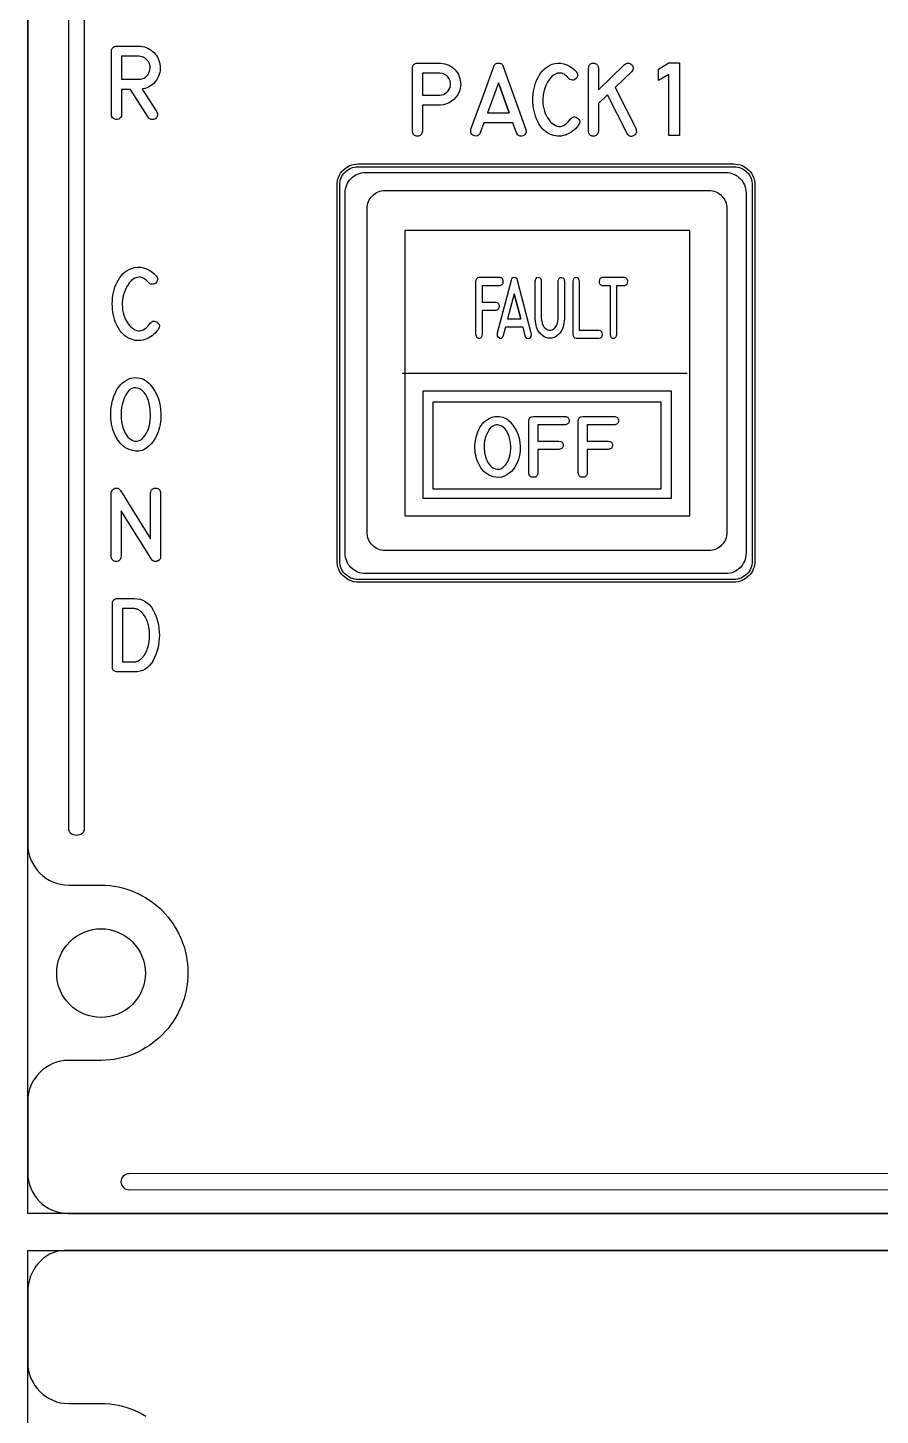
# Model space of a CAD drawing. Extents: x 27 to 704, y 10 to 614.
# Drawn here: x 204 to 251.8, y 132.2 to 210 of the extents above; entities that cross this region are included whole.
import ezdxf

# ---------------------------------------------------------------- set-up
doc = ezdxf.new("R2010")
doc.units = 0
for name, color, linetype in [('_BACKPANEL', 5, 'CONTINUOUS'), ('_ENGRAVING', 105, 'CONTINUOUS'), ('_LABELS', 30, 'CONTINUOUS'), ('_TOPLAYER', 1, 'CONTINUOUS')]:
    doc.layers.add(name, color=color, linetype=linetype)

msp = doc.modelspace()

# ---------------------------------------------------------------- linework, layer by layer
at = {"layer": '_BACKPANEL'}
for points in [[(526.326, 256.21), (526.326, 251.514), (526.326, 242.12), (526.326, 232.726), (526.326, 152.879), (526.326, 143.485), (203.984, 143.485), (203.984, 152.879), (203.984, 232.726), (203.984, 242.12), (203.984, 251.514), (203.984, 256.21)], [(222.525, 202.196), (243.621, 202.196), (243.726, 202.19), (243.828, 202.175), (243.927, 202.15), (244.021, 202.115), (244.111, 202.072), (244.196, 202.021), (244.275, 201.962), (244.348, 201.895), (244.414, 201.823), (244.473, 201.744), (244.524, 201.659), (244.567, 201.569), (244.602, 201.474), (244.627, 201.376), (244.642, 201.274), (244.648, 201.168), (244.648, 180.073), (244.642, 179.968), (244.627, 179.866), (244.602, 179.767), (244.567, 179.673), (244.524, 179.583), (244.473, 179.498), (244.414, 179.419), (244.348, 179.346), (244.275, 179.28), (244.196, 179.221), (244.111, 179.169), (244.021, 179.126), (243.927, 179.092), (243.828, 179.067), (243.726, 179.051), (243.621, 179.046), (222.525, 179.046), (222.42, 179.051), (222.317, 179.067), (222.219, 179.092), (222.124, 179.126), (222.035, 179.169), (221.95, 179.221), (221.871, 179.28), (221.798, 179.346), (221.732, 179.419), (221.673, 179.498), (221.621, 179.583), (221.578, 179.673), (221.544, 179.767), (221.519, 179.866), (221.503, 179.968), (221.498, 180.073), (221.498, 201.168), (221.503, 201.274), (221.519, 201.376), (221.544, 201.474), (221.578, 201.569), (221.621, 201.659), (221.673, 201.744), (221.732, 201.823), (221.798, 201.895), (221.871, 201.962), (221.95, 202.021), (222.035, 202.072), (222.124, 202.115), (222.219, 202.15), (222.317, 202.175), (222.42, 202.19)], [(526.256, 141.41), (526.256, 136.704), (526.256, 127.292), (526.256, 117.879), (526.256, 19.048), (526.256, 9.635), (203.984, 9.635), (203.984, 19.048), (203.984, 117.879), (203.984, 127.292), (203.984, 136.704), (203.984, 141.41)]]:
    msp.add_lwpolyline(points, close=True, dxfattribs=at)
msp.add_lwpolyline([(208.098, 154.476, -0.414214), (205.61, 156.964, -0.414214), (208.098, 159.452, -0.414214), (210.587, 156.964, -0.414214)], format="xyb", close=True, dxfattribs=at)
at = {"layer": '_ENGRAVING'}
for points in [[(206.27, 234.534), (206.27, 165.054), (206.28, 164.984), (206.306, 164.918), (206.348, 164.859), (206.403, 164.808), (206.469, 164.765), (206.545, 164.733), (206.63, 164.713), (206.72, 164.705), (206.722, 164.705), (206.812, 164.713), (206.896, 164.733), (206.973, 164.765), (207.039, 164.808), (207.094, 164.859), (207.135, 164.919), (207.162, 164.984), (207.171, 165.054), (207.171, 234.534)], [(520.125, 145.728), (209.665, 145.713), (209.575, 145.704), (209.491, 145.678), (209.415, 145.636), (209.348, 145.581), (209.294, 145.514), (209.252, 145.437), (209.226, 145.353), (209.218, 145.262), (209.227, 145.171), (209.253, 145.087), (209.295, 145.011), (209.35, 144.944), (209.416, 144.889), (209.493, 144.848), (209.577, 144.822), (209.667, 144.813), (520.125, 144.828)]]:
    msp.add_lwpolyline(points, dxfattribs=at)
for points in [[(211.222, 205.27), (211.249, 205.214), (211.265, 205.161), (211.272, 205.11), (211.268, 205.061), (211.254, 205.014), (211.229, 204.97), (211.194, 204.928), (211.149, 204.888), (211.099, 204.859), (211.046, 204.842), (210.988, 204.836), (210.927, 204.842), (210.869, 204.858), (210.818, 204.884), (210.777, 204.92), (210.743, 204.966), (209.752, 206.533), (209.249, 206.533), (209.249, 205.117), (209.239, 205.036), (209.209, 204.966), (209.16, 204.909), (209.09, 204.865), (209.012, 204.837), (208.936, 204.833), (208.863, 204.852), (208.793, 204.894), (208.744, 204.939), (208.71, 204.991), (208.689, 205.05), (208.682, 205.117), (208.682, 208.67), (208.687, 208.726), (208.702, 208.778), (208.728, 208.826), (208.763, 208.869), (208.806, 208.905), (208.854, 208.931), (208.907, 208.947), (208.964, 208.952), (210.212, 208.952), (210.323, 208.947), (210.43, 208.934), (210.533, 208.912), (210.633, 208.88), (210.729, 208.84), (210.821, 208.791), (210.91, 208.732), (210.995, 208.665), (211.074, 208.591), (211.145, 208.512), (211.208, 208.429), (211.263, 208.34), (211.311, 208.247), (211.351, 208.149), (211.383, 208.046), (211.407, 207.938), (211.422, 207.821), (211.426, 207.706), (211.418, 207.593), (211.399, 207.481), (211.368, 207.372), (211.326, 207.264), (211.272, 207.158), (211.207, 207.055), (211.133, 206.957), (211.053, 206.869), (210.967, 206.792), (210.876, 206.724), (210.778, 206.667), (210.675, 206.619), (210.566, 206.582), (210.452, 206.555), (210.413, 206.549)], [(210.212, 207.098), (210.313, 207.106), (210.41, 207.129), (210.502, 207.168), (210.591, 207.222), (210.671, 207.29), (210.737, 207.366), (210.788, 207.452), (210.826, 207.548), (210.845, 207.625), (210.856, 207.699), (210.858, 207.772), (210.851, 207.843), (210.836, 207.912), (210.812, 207.979), (210.78, 208.045), (210.739, 208.108), (210.692, 208.167), (210.64, 208.219), (210.584, 208.264), (210.524, 208.303), (210.46, 208.334), (210.391, 208.358), (210.318, 208.375), (210.24, 208.385), (209.249, 208.385), (209.249, 207.098)], [(227.107, 208.005), (227.145, 208.005), (227.27, 207.991), (227.39, 207.967), (227.505, 207.933), (227.616, 207.889), (227.715, 207.837), (227.807, 207.776), (227.891, 207.708), (227.968, 207.633), (228.037, 207.549), (228.099, 207.457), (228.153, 207.358), (228.199, 207.251), (228.237, 207.14), (228.264, 207.03), (228.279, 206.921), (228.284, 206.812), (228.278, 206.704), (228.262, 206.597), (228.234, 206.491), (228.196, 206.385), (228.116, 206.227), (228.02, 206.087), (227.907, 205.965), (227.777, 205.862), (227.634, 205.777), (227.481, 205.714), (227.318, 205.672), (227.145, 205.651), (227.107, 205.649), (226.139, 205.649), (226.139, 204.19), (226.126, 204.124), (226.108, 204.067), (226.082, 204.018), (226.05, 203.979), (226.011, 203.948), (225.966, 203.926), (225.914, 203.913), (225.856, 203.908), (225.797, 203.913), (225.745, 203.926), (225.7, 203.948), (225.662, 203.979), (225.63, 204.018), (225.605, 204.067), (225.586, 204.124), (225.575, 204.19), (225.575, 207.725), (225.585, 207.784), (225.602, 207.836), (225.626, 207.881), (225.655, 207.919), (225.691, 207.951), (225.734, 207.976), (225.783, 207.994), (225.838, 208.005), (225.856, 208.005)], [(228.863, 204.294), (229.502, 206.058), (230.143, 207.821), (230.184, 207.901), (230.241, 207.958), (230.314, 207.993), (230.404, 208.005), (230.493, 207.994), (230.567, 207.96), (230.625, 207.902), (230.667, 207.821), (231.944, 204.284), (231.955, 204.217), (231.956, 204.156), (231.948, 204.101), (231.931, 204.052), (231.905, 204.01), (231.87, 203.974), (231.826, 203.944), (231.773, 203.92), (231.717, 203.905), (231.664, 203.9), (231.614, 203.905), (231.568, 203.921), (231.525, 203.947), (231.486, 203.984), (231.449, 204.031), (231.416, 204.088), (231.211, 204.66), (229.587, 204.66), (229.387, 204.102), (229.354, 204.044), (229.317, 203.997), (229.277, 203.961), (229.233, 203.935), (229.186, 203.92), (229.135, 203.915), (229.082, 203.921), (229.025, 203.937), (228.971, 203.962), (228.926, 203.992), (228.892, 204.028), (228.867, 204.07), (228.851, 204.117), (228.846, 204.171), (228.85, 204.23)], [(234.904, 204.548), (234.886, 204.522), (234.876, 204.508), (234.868, 204.496), (234.797, 204.407), (234.721, 204.325), (234.639, 204.249), (234.552, 204.179), (234.46, 204.117), (234.363, 204.061), (234.26, 204.012), (234.152, 203.969), (234.041, 203.936), (233.931, 203.914), (233.821, 203.904), (233.711, 203.905), (233.602, 203.918), (233.494, 203.942), (233.386, 203.978), (233.278, 204.026), (233.157, 204.094), (233.044, 204.173), (232.94, 204.263), (232.844, 204.363), (232.756, 204.475), (232.677, 204.597), (232.606, 204.73), (232.543, 204.874), (232.489, 205.025), (232.443, 205.176), (232.405, 205.33), (232.376, 205.484), (232.355, 205.64), (232.342, 205.798), (232.338, 205.957), (232.342, 206.118), (232.354, 206.277), (232.375, 206.434), (232.405, 206.587), (232.443, 206.737), (232.49, 206.883), (232.545, 207.026), (232.609, 207.166), (232.681, 207.303), (232.762, 207.432), (232.851, 207.548), (232.949, 207.651), (233.056, 207.742), (233.171, 207.82), (233.295, 207.886), (233.428, 207.939), (233.569, 207.979), (233.736, 208.004), (233.903, 208.002), (234.07, 207.972), (234.236, 207.914), (234.395, 207.835), (234.539, 207.742), (234.668, 207.635), (234.782, 207.513), (234.792, 207.499), (234.829, 207.438), (234.848, 207.373), (234.848, 207.306), (234.83, 207.236), (234.798, 207.171), (234.754, 207.12), (234.699, 207.082), (234.633, 207.057), (234.558, 207.048), (234.485, 207.06), (234.416, 207.094), (234.35, 207.149), (234.218, 207.285), (234.152, 207.337), (234.088, 207.38), (234.024, 207.412), (233.961, 207.435), (233.898, 207.447), (233.836, 207.449), (233.715, 207.432), (233.602, 207.392), (233.494, 207.33), (233.393, 207.245), (233.3, 207.142), (233.214, 207.026), (233.137, 206.896), (233.068, 206.753), (233.01, 206.605), (232.964, 206.462), (232.93, 206.324), (232.909, 206.191), (232.896, 206.044), (232.893, 205.898), (232.899, 205.751), (232.916, 205.604), (232.943, 205.458), (232.982, 205.317), (233.033, 205.181), (233.096, 205.048), (233.158, 204.94), (233.224, 204.842), (233.293, 204.754), (233.367, 204.678), (233.444, 204.611), (233.525, 204.556), (233.61, 204.511), (233.699, 204.477), (233.79, 204.458), (233.88, 204.456), (233.97, 204.472), (234.059, 204.507), (234.147, 204.56), (234.235, 204.63), (234.323, 204.719), (234.41, 204.826), (234.448, 204.878), (234.495, 204.925), (234.543, 204.959), (234.591, 204.982), (234.64, 204.993), (234.69, 204.993), (234.74, 204.981), (234.791, 204.957), (234.843, 204.921), (234.89, 204.879), (234.925, 204.836), (234.949, 204.792), (234.963, 204.746), (234.965, 204.698), (234.956, 204.65), (234.935, 204.6)], [(237.485, 207.929), (237.541, 207.965), (237.595, 207.99), (237.648, 208.004), (237.699, 208.007), (237.749, 208), (237.797, 207.981), (237.843, 207.951), (237.888, 207.91), (237.926, 207.864), (237.953, 207.816), (237.968, 207.769), (237.973, 207.72), (237.966, 207.671), (237.948, 207.622), (237.918, 207.572), (237.878, 207.521), (236.955, 206.631), (238.125, 204.314), (238.141, 204.246), (238.147, 204.184), (238.144, 204.127), (238.132, 204.076), (238.109, 204.03), (238.078, 203.99), (238.036, 203.955), (237.985, 203.926), (237.931, 203.905), (237.879, 203.895), (237.83, 203.895), (237.783, 203.907), (237.739, 203.929), (237.697, 203.962), (237.659, 204.006), (237.622, 204.06), (236.53, 206.223), (236.022, 205.731), (236.022, 204.184), (236.008, 204.118), (235.987, 204.061), (235.96, 204.013), (235.927, 203.973), (235.887, 203.943), (235.841, 203.921), (235.788, 203.909), (235.729, 203.905), (235.67, 203.91), (235.619, 203.924), (235.574, 203.946), (235.537, 203.976), (235.507, 204.016), (235.484, 204.063), (235.469, 204.119), (235.46, 204.184), (235.46, 207.721), (235.469, 207.786), (235.484, 207.843), (235.507, 207.891), (235.537, 207.931), (235.574, 207.962), (235.619, 207.985), (235.67, 207.999), (235.729, 208.004), (235.788, 208.001), (235.841, 207.988), (235.887, 207.967), (235.927, 207.936), (235.96, 207.896), (235.987, 207.847), (236.008, 207.788), (236.022, 207.721), (236.022, 206.515)], [(240.571, 203.946), (239.967, 203.946), (239.967, 207.359), (239.389, 207.032), (239.389, 207.659), (239.967, 208.017), (240.571, 208.017)], [(227.107, 207.441), (226.139, 207.441), (226.139, 206.215), (227.107, 206.215), (227.218, 206.224), (227.321, 206.253), (227.418, 206.3), (227.509, 206.367), (227.587, 206.447), (227.647, 206.538), (227.689, 206.638), (227.713, 206.747), (227.717, 206.881), (227.694, 207.006), (227.644, 207.123), (227.566, 207.232), (227.468, 207.323), (227.359, 207.389), (227.239, 207.428)], [(231.008, 205.222), (230.402, 206.903), (229.792, 205.222)], [(230.402, 206.903), (231.008, 205.222)], [(222.535, 202.349), (243.61, 202.349), (243.733, 202.343), (243.851, 202.325), (243.965, 202.296), (244.075, 202.256), (244.179, 202.206), (244.277, 202.146), (244.369, 202.078), (244.453, 202.001), (244.53, 201.917), (244.598, 201.825), (244.658, 201.727), (244.708, 201.623), (244.748, 201.513), (244.777, 201.399), (244.795, 201.281), (244.801, 201.158), (244.801, 180.083), (244.795, 179.961), (244.777, 179.843), (244.748, 179.728), (244.708, 179.619), (244.658, 179.515), (244.598, 179.417), (244.53, 179.325), (244.453, 179.24), (244.369, 179.164), (244.277, 179.095), (244.179, 179.036), (244.075, 178.986), (243.965, 178.946), (243.851, 178.917), (243.733, 178.899), (243.61, 178.892), (222.535, 178.892), (222.413, 178.899), (222.295, 178.917), (222.18, 178.946), (222.071, 178.986), (221.967, 179.036), (221.868, 179.095), (221.777, 179.164), (221.692, 179.24), (221.616, 179.325), (221.547, 179.417), (221.488, 179.515), (221.438, 179.619), (221.398, 179.728), (221.369, 179.843), (221.351, 179.961), (221.344, 180.083), (221.344, 201.158), (221.351, 201.281), (221.369, 201.399), (221.398, 201.513), (221.438, 201.623), (221.488, 201.727), (221.547, 201.825), (221.616, 201.917), (221.692, 202.001), (221.777, 202.078), (221.868, 202.146), (221.967, 202.206), (222.071, 202.256), (222.18, 202.296), (222.295, 202.325), (222.413, 202.343)], [(222.943, 201.871), (243.159, 201.871), (243.276, 201.865), (243.39, 201.848), (243.499, 201.82), (243.604, 201.781), (243.704, 201.733), (243.798, 201.676), (243.886, 201.611), (243.967, 201.537), (244.041, 201.456), (244.107, 201.368), (244.164, 201.274), (244.212, 201.174), (244.25, 201.069), (244.278, 200.959), (244.295, 200.846), (244.301, 200.729), (244.301, 180.513), (244.295, 180.396), (244.278, 180.282), (244.25, 180.172), (244.212, 180.067), (244.164, 179.968), (244.107, 179.873), (244.041, 179.786), (243.967, 179.705), (243.886, 179.631), (243.798, 179.565), (243.704, 179.508), (243.604, 179.46), (243.499, 179.422), (243.39, 179.394), (243.276, 179.377), (243.159, 179.371), (222.943, 179.371), (222.826, 179.377), (222.712, 179.394), (222.603, 179.422), (222.498, 179.46), (222.398, 179.508), (222.304, 179.565), (222.216, 179.631), (222.135, 179.705), (222.061, 179.786), (221.996, 179.873), (221.938, 179.968), (221.891, 180.067), (221.852, 180.172), (221.824, 180.282), (221.807, 180.396), (221.801, 180.513), (221.801, 200.729), (221.807, 200.846), (221.824, 200.959), (221.852, 201.069), (221.891, 201.174), (221.938, 201.274), (221.996, 201.368), (222.061, 201.456), (222.135, 201.537), (222.216, 201.611), (222.304, 201.676), (222.398, 201.733), (222.498, 201.781), (222.603, 201.82), (222.712, 201.848), (222.826, 201.865)], [(211.318, 193.086), (211.3, 193.06), (211.29, 193.046), (211.282, 193.034), (211.21, 192.944), (211.133, 192.861), (211.051, 192.785), (210.963, 192.715), (210.87, 192.652), (210.772, 192.596), (210.668, 192.547), (210.559, 192.504), (210.447, 192.47), (210.336, 192.448), (210.225, 192.438), (210.115, 192.439), (210.005, 192.452), (209.895, 192.477), (209.786, 192.513), (209.677, 192.561), (209.555, 192.629), (209.441, 192.709), (209.336, 192.799), (209.239, 192.9), (209.151, 193.012), (209.071, 193.135), (208.999, 193.269), (208.936, 193.414), (208.881, 193.565), (208.835, 193.717), (208.797, 193.871), (208.767, 194.027), (208.746, 194.184), (208.733, 194.342), (208.729, 194.502), (208.733, 194.663), (208.746, 194.824), (208.767, 194.981), (208.797, 195.135), (208.835, 195.286), (208.882, 195.433), (208.938, 195.577), (209.002, 195.718), (209.075, 195.855), (209.156, 195.984), (209.247, 196.101), (209.345, 196.205), (209.453, 196.296), (209.569, 196.375), (209.694, 196.441), (209.828, 196.494), (209.971, 196.535), (210.139, 196.56), (210.308, 196.557), (210.476, 196.527), (210.644, 196.469), (210.805, 196.39), (210.95, 196.297), (211.08, 196.189), (211.195, 196.066), (211.205, 196.052), (211.242, 195.99), (211.261, 195.926), (211.262, 195.858), (211.244, 195.788), (211.211, 195.722), (211.167, 195.671), (211.111, 195.632), (211.044, 195.608), (210.969, 195.598), (210.896, 195.611), (210.826, 195.645), (210.759, 195.7), (210.625, 195.837), (210.56, 195.89), (210.494, 195.932), (210.43, 195.965), (210.366, 195.987), (210.303, 196), (210.24, 196.002), (210.119, 195.984), (210.004, 195.944), (209.895, 195.882), (209.794, 195.797), (209.699, 195.693), (209.613, 195.576), (209.535, 195.446), (209.466, 195.302), (209.407, 195.153), (209.36, 195.01), (209.326, 194.871), (209.305, 194.737), (209.292, 194.59), (209.289, 194.442), (209.295, 194.295), (209.312, 194.147), (209.34, 194.001), (209.379, 193.859), (209.431, 193.722), (209.494, 193.589), (209.556, 193.479), (209.623, 193.381), (209.693, 193.293), (209.767, 193.216), (209.845, 193.149), (209.927, 193.094), (210.013, 193.049), (210.102, 193.015), (210.194, 192.995), (210.285, 192.993), (210.375, 193.01), (210.465, 193.044), (210.554, 193.097), (210.643, 193.169), (210.732, 193.258), (210.819, 193.365), (210.857, 193.418), (210.905, 193.464), (210.953, 193.499), (211.002, 193.522), (211.052, 193.533), (211.102, 193.533), (211.153, 193.52), (211.204, 193.497), (211.257, 193.461), (211.304, 193.419), (211.339, 193.375), (211.364, 193.33), (211.377, 193.284), (211.379, 193.237), (211.37, 193.188), (211.35, 193.138)], [(211.316, 189.181), (211.395, 188.9), (211.444, 188.613), (211.464, 188.321), (211.456, 188.024), (211.441, 187.876), (211.419, 187.731), (211.389, 187.59), (211.351, 187.451), (211.307, 187.316), (211.254, 187.184), (211.195, 187.056), (211.127, 186.931), (211.03, 186.783), (210.916, 186.646), (210.785, 186.521), (210.639, 186.408), (210.56, 186.358), (210.48, 186.318), (210.398, 186.286), (210.313, 186.262), (210.227, 186.248), (210.138, 186.242), (210.048, 186.245), (209.955, 186.257), (209.807, 186.29), (209.668, 186.337), (209.538, 186.396), (209.417, 186.469), (209.305, 186.555), (209.202, 186.654), (209.107, 186.767), (209.022, 186.892), (208.945, 187.026), (208.877, 187.164), (208.818, 187.306), (208.767, 187.451), (208.725, 187.6), (208.692, 187.753), (208.667, 187.909), (208.651, 188.07), (208.643, 188.231), (208.644, 188.392), (208.654, 188.551), (208.671, 188.71), (208.697, 188.867), (208.732, 189.024), (208.775, 189.179), (208.826, 189.334), (208.886, 189.482), (208.954, 189.62), (209.03, 189.748), (209.114, 189.865), (209.207, 189.972), (209.308, 190.068), (209.417, 190.153), (209.535, 190.228), (209.655, 190.288), (209.778, 190.331), (209.903, 190.357), (210.032, 190.365), (210.152, 190.359), (210.268, 190.342), (210.377, 190.313), (210.481, 190.272), (210.579, 190.219), (210.672, 190.155), (210.759, 190.08), (210.84, 189.992), (210.987, 189.802), (211.116, 189.603), (211.226, 189.396)], [(210.048, 189.794), (209.958, 189.788), (209.874, 189.769), (209.795, 189.738), (209.723, 189.695), (209.655, 189.639), (209.594, 189.57), (209.538, 189.489), (209.488, 189.396), (209.401, 189.204), (209.332, 189.027), (209.281, 188.864), (209.247, 188.716), (209.221, 188.49), (209.219, 188.22), (209.228, 188.074), (209.245, 187.93), (209.27, 187.786), (209.304, 187.643), (209.345, 187.505), (209.397, 187.373), (209.457, 187.248), (209.527, 187.131), (209.607, 187.026), (209.699, 186.941), (209.802, 186.875), (209.917, 186.828), (209.986, 186.81), (210.053, 186.802), (210.117, 186.802), (210.179, 186.812), (210.239, 186.83), (210.296, 186.858), (210.35, 186.894), (210.403, 186.94), (210.498, 187.041), (210.582, 187.146), (210.653, 187.254), (210.711, 187.365), (210.76, 187.49), (210.801, 187.632), (210.833, 187.793), (210.857, 187.972), (210.871, 188.16), (210.872, 188.348), (210.862, 188.536), (210.839, 188.723), (210.803, 188.906), (210.754, 189.08), (210.691, 189.244), (210.615, 189.399), (210.522, 189.536), (210.47, 189.594), (210.413, 189.645), (210.351, 189.689), (210.285, 189.727), (210.215, 189.758), (210.14, 189.782)], [(211.442, 180.329), (211.43, 180.233), (211.414, 180.192), (211.391, 180.156), (211.363, 180.125), (211.328, 180.099), (211.238, 180.06), (211.142, 180.046), (211.098, 180.05), (211.057, 180.062), (211.019, 180.08), (210.984, 180.106), (210.922, 180.18), (209.233, 182.889), (209.233, 180.329), (209.218, 180.263), (209.198, 180.206), (209.172, 180.157), (209.139, 180.118), (209.101, 180.087), (209.056, 180.065), (209.005, 180.052), (208.948, 180.047), (208.891, 180.052), (208.84, 180.065), (208.796, 180.087), (208.757, 180.118), (208.725, 180.157), (208.699, 180.206), (208.679, 180.263), (208.665, 180.329), (208.665, 183.88), (208.69, 183.976), (208.734, 184.053), (208.797, 184.113), (208.88, 184.156), (208.925, 184.168), (208.968, 184.173), (209.009, 184.169), (209.048, 184.158), (209.086, 184.138), (209.121, 184.11), (209.186, 184.031), (210.875, 181.318), (210.875, 183.88), (210.888, 183.947), (210.908, 184.006), (210.934, 184.055), (210.968, 184.095), (211.008, 184.126), (211.054, 184.148), (211.108, 184.161), (211.168, 184.165), (211.228, 184.159), (211.281, 184.146), (211.326, 184.123), (211.364, 184.092), (211.394, 184.052), (211.418, 184.003), (211.434, 183.946), (211.442, 183.88)], [(209.016, 177.974), (209.963, 177.974), (210.134, 177.964), (210.294, 177.934), (210.443, 177.884), (210.581, 177.813), (210.708, 177.723), (210.823, 177.612), (210.928, 177.481), (211.021, 177.331), (211.104, 177.168), (211.175, 177.001), (211.236, 176.83), (211.285, 176.655), (211.324, 176.476), (211.351, 176.293), (211.368, 176.106), (211.373, 175.915), (211.368, 175.724), (211.351, 175.537), (211.323, 175.354), (211.285, 175.175), (211.235, 175), (211.175, 174.829), (211.103, 174.662), (211.02, 174.499), (210.926, 174.348), (210.822, 174.218), (210.706, 174.107), (210.58, 174.017), (210.442, 173.946), (210.293, 173.896), (210.134, 173.866), (209.963, 173.856), (209.016, 173.856), (209.02, 173.856), (209.016, 173.856), (208.944, 173.868), (208.853, 173.904), (208.817, 173.93), (208.788, 173.961), (208.765, 173.998), (208.749, 174.041), (208.737, 174.141), (208.735, 174.141), (208.737, 177.693), (208.735, 177.709), (208.743, 177.762), (208.76, 177.811), (208.786, 177.856), (208.822, 177.897), (208.865, 177.931), (208.912, 177.955), (208.963, 177.969), (209.018, 177.974)], [(209.963, 174.423), (209.972, 174.423), (209.982, 174.423), (209.989, 174.424), (209.998, 174.425), (210.007, 174.426), (210.018, 174.427), (210.026, 174.428), (210.036, 174.429), (210.044, 174.43), (210.054, 174.431), (210.07, 174.435), (210.078, 174.438), (210.088, 174.443), (210.097, 174.444), (210.108, 174.447), (210.116, 174.449), (210.126, 174.453), (210.144, 174.461), (210.165, 174.469), (210.173, 174.472), (210.183, 174.477), (210.199, 174.487), (210.219, 174.497), (210.227, 174.502), (210.237, 174.509), (210.255, 174.521), (210.264, 174.526), (210.275, 174.533), (210.283, 174.539), (210.293, 174.548), (210.301, 174.553), (210.311, 174.56), (210.331, 174.576), (210.348, 174.592), (210.356, 174.6), (210.366, 174.61), (210.374, 174.618), (210.384, 174.628), (210.402, 174.644), (210.41, 174.652), (210.42, 174.662), (210.428, 174.671), (210.438, 174.682), (210.454, 174.702), (210.472, 174.724), (210.488, 174.747), (210.496, 174.758), (210.506, 174.769), (210.513, 174.781), (210.523, 174.793), (210.53, 174.806), (210.539, 174.819), (210.555, 174.843), (210.562, 174.856), (210.571, 174.869), (210.578, 174.882), (210.587, 174.895), (210.599, 174.922), (210.606, 174.936), (210.615, 174.952), (210.622, 174.965), (210.631, 174.98), (210.636, 174.994), (210.643, 175.01), (210.657, 175.04), (210.671, 175.072), (210.676, 175.087), (210.683, 175.105), (210.688, 175.121), (210.695, 175.139), (210.705, 175.171), (210.711, 175.187), (210.718, 175.205), (210.728, 175.239), (210.74, 175.273), (210.743, 175.291), (210.748, 175.31), (210.752, 175.327), (210.758, 175.346), (210.761, 175.361), (210.766, 175.38), (210.772, 175.418), (210.775, 175.435), (210.78, 175.454), (210.782, 175.472), (210.786, 175.491), (210.792, 175.529), (210.795, 175.547), (210.8, 175.567), (210.804, 175.605), (210.805, 175.622), (210.808, 175.643), (210.812, 175.682), (210.814, 175.72), (210.816, 175.76), (210.818, 175.798), (210.819, 175.817), (210.822, 175.838), (210.823, 175.856), (210.824, 175.877), (210.824, 175.895), (210.824, 175.915), (210.824, 175.934), (210.824, 175.953), (210.823, 175.972), (210.822, 175.993), (210.822, 176.011), (210.822, 176.032), (210.818, 176.072), (210.816, 176.108), (210.812, 176.15), (210.81, 176.186), (210.806, 176.225), (210.803, 176.243), (210.802, 176.263), (210.794, 176.301), (210.79, 176.318), (210.788, 176.337), (210.782, 176.375), (210.776, 176.414), (210.766, 176.45), (210.76, 176.484), (210.754, 176.501), (210.75, 176.52), (210.744, 176.537), (210.74, 176.556), (210.73, 176.591), (210.72, 176.625), (210.713, 176.64), (210.708, 176.657), (210.695, 176.691), (210.683, 176.723), (210.676, 176.738), (210.671, 176.755), (210.663, 176.77), (210.657, 176.786), (210.643, 176.816), (210.631, 176.844), (210.617, 176.874), (210.609, 176.887), (210.603, 176.9), (210.587, 176.928), (210.571, 176.955), (210.562, 176.968), (210.555, 176.981), (210.539, 177.005), (210.531, 177.017), (210.525, 177.029), (210.49, 177.075), (210.458, 177.119), (210.422, 177.16), (210.386, 177.198), (210.352, 177.232), (210.313, 177.262), (210.275, 177.292), (210.237, 177.319), (210.201, 177.341), (210.165, 177.359), (210.126, 177.373), (210.088, 177.387), (210.07, 177.392), (210.054, 177.399), (210.018, 177.405), (209.982, 177.407), (209.972, 177.407), (209.963, 177.407), (209.3, 177.407), (209.3, 174.423)]]:
    msp.add_lwpolyline(points, close=True, dxfattribs=at)
at = {"layer": '_LABELS'}
for points in [[(241.142, 182.62), (241.142, 198.622), (225.143, 198.622), (225.143, 182.62)], [(229.143, 192.795), (229.143, 195.755), (229.161, 195.853), (229.196, 195.925), (229.248, 195.972), (229.315, 195.993), (230.488, 195.993), (230.528, 195.985), (230.562, 195.971), (230.591, 195.951), (230.615, 195.924), (230.646, 195.852), (230.657, 195.755), (230.646, 195.659), (230.614, 195.587), (230.59, 195.561), (230.561, 195.542), (230.526, 195.528), (230.486, 195.521), (229.483, 195.521), (229.483, 194.603), (230.265, 194.603), (230.339, 194.583), (230.367, 194.564), (230.391, 194.538), (230.423, 194.47), (230.435, 194.377), (230.425, 194.283), (230.394, 194.211), (230.37, 194.183), (230.34, 194.16), (230.265, 194.132), (229.483, 194.132), (229.483, 192.795), (229.468, 192.693), (229.436, 192.62), (229.413, 192.594), (229.386, 192.576), (229.355, 192.564), (229.319, 192.56), (229.283, 192.563), (229.251, 192.573), (229.223, 192.591), (229.199, 192.617), (229.163, 192.69)], [(230.356, 192.88), (230.744, 194.359), (231.134, 195.838), (231.159, 195.905), (231.194, 195.953), (231.239, 195.983), (231.293, 195.993), (231.348, 195.984), (231.392, 195.955), (231.428, 195.907), (231.453, 195.838), (232.23, 192.872), (232.237, 192.764), (232.222, 192.677), (232.185, 192.611), (232.158, 192.586), (232.126, 192.566), (232.092, 192.553), (232.06, 192.549), (232.03, 192.554), (232.001, 192.567), (231.951, 192.62), (231.909, 192.707), (231.784, 193.187), (230.796, 193.187), (230.675, 192.719), (230.632, 192.631), (230.607, 192.6), (230.581, 192.579), (230.552, 192.566), (230.522, 192.562), (230.489, 192.567), (230.454, 192.581), (230.394, 192.627), (230.358, 192.692), (230.345, 192.776)], [(234.103, 193.689), (234.103, 193.655), (234.098, 193.555), (234.083, 193.43), (234.06, 193.315), (234.032, 193.207), (233.997, 193.109), (233.956, 193.018), (233.908, 192.936), (233.854, 192.862), (233.794, 192.797), (233.665, 192.691), (233.599, 192.65), (233.532, 192.618), (233.464, 192.593), (233.395, 192.577), (233.325, 192.569), (233.253, 192.569), (233.182, 192.577), (233.113, 192.593), (233.045, 192.617), (232.978, 192.649), (232.85, 192.738), (232.728, 192.858), (232.672, 192.931), (232.622, 193.011), (232.58, 193.099), (232.544, 193.194), (232.515, 193.298), (232.493, 193.409), (232.478, 193.528), (232.469, 193.655), (232.469, 193.689), (232.469, 195.758), (232.482, 195.849), (232.516, 195.923), (232.56, 195.971), (232.613, 195.993), (232.676, 195.988), (232.735, 195.96), (232.777, 195.912), (232.803, 195.845), (232.811, 195.758), (232.811, 193.689), (232.833, 193.508), (232.854, 193.427), (232.881, 193.352), (232.915, 193.282), (232.956, 193.219), (233.003, 193.163), (233.056, 193.112), (233.114, 193.07), (233.172, 193.041), (233.23, 193.024), (233.29, 193.02), (233.35, 193.029), (233.411, 193.049), (233.472, 193.083), (233.535, 193.128), (233.587, 193.178), (233.632, 193.234), (233.67, 193.297), (233.7, 193.367), (233.742, 193.52), (233.763, 193.689), (233.763, 195.758), (233.765, 195.803), (233.787, 195.892), (233.825, 195.953), (233.85, 195.973), (233.879, 195.985), (233.948, 195.989), (234.016, 195.967), (234.043, 195.947), (234.065, 195.922), (234.094, 195.852), (234.103, 195.758)], [(234.764, 192.555), (234.698, 192.574), (234.647, 192.62), (234.612, 192.691), (234.592, 192.788), (234.592, 195.755), (234.613, 195.86), (234.649, 195.935), (234.673, 195.961), (234.701, 195.979), (234.733, 195.989), (234.769, 195.992), (234.805, 195.987), (234.836, 195.976), (234.863, 195.957), (234.886, 195.931), (234.919, 195.857), (234.934, 195.755), (234.934, 193.023), (236.053, 193.024), (236.128, 192.999), (236.158, 192.978), (236.182, 192.951), (236.213, 192.879), (236.223, 192.784), (236.212, 192.689), (236.18, 192.619), (236.156, 192.594), (236.126, 192.575), (236.052, 192.555)], [(236.689, 192.791), (236.689, 195.52), (236.244, 195.52), (236.17, 195.541), (236.141, 195.561), (236.117, 195.588), (236.085, 195.659), (236.075, 195.755), (236.086, 195.852), (236.117, 195.923), (236.141, 195.95), (236.17, 195.97), (236.244, 195.993), (237.475, 195.993), (237.548, 195.971), (237.577, 195.951), (237.6, 195.924), (237.632, 195.852), (237.643, 195.755), (237.632, 195.659), (237.601, 195.587), (237.577, 195.561), (237.548, 195.541), (237.514, 195.527), (237.475, 195.52), (237.031, 195.52), (237.031, 192.791), (237.009, 192.687), (236.972, 192.613), (236.948, 192.588), (236.92, 192.57), (236.888, 192.559), (236.852, 192.556), (236.816, 192.561), (236.785, 192.572), (236.758, 192.591), (236.736, 192.617), (236.704, 192.69)], [(231.66, 193.659), (231.292, 195.068), (230.921, 193.659)], [(231.292, 195.068), (231.66, 193.659)], [(226.169, 189.603), (226.169, 189.461), (226.169, 183.603), (240.116, 183.603), (240.116, 189.603)], [(226.74, 189.005), (239.526, 189.005), (239.526, 184.103), (226.74, 184.103)], [(231.493, 187.204), (231.563, 186.971), (231.608, 186.733), (231.626, 186.491), (231.619, 186.245), (231.585, 186.002), (231.524, 185.77), (231.437, 185.548), (231.322, 185.337), (231.234, 185.215), (231.132, 185.101), (231.014, 184.998), (230.882, 184.904), (230.739, 184.829), (230.588, 184.783), (230.431, 184.766), (230.266, 184.779), (230.132, 184.806), (230.007, 184.845), (229.89, 184.894), (229.781, 184.955), (229.68, 185.026), (229.586, 185.108), (229.501, 185.202), (229.424, 185.306), (229.355, 185.417), (229.294, 185.531), (229.241, 185.649), (229.195, 185.769), (229.157, 185.893), (229.127, 186.02), (229.104, 186.15), (229.09, 186.282), (229.083, 186.417), (229.084, 186.55), (229.092, 186.682), (229.108, 186.814), (229.132, 186.944), (229.163, 187.074), (229.248, 187.331), (229.301, 187.454), (229.363, 187.569), (229.431, 187.675), (229.508, 187.772), (229.591, 187.86), (229.682, 187.94), (229.781, 188.011), (229.887, 188.073), (229.995, 188.123), (230.106, 188.158), (230.219, 188.18), (230.334, 188.187), (230.443, 188.182), (230.547, 188.167), (230.646, 188.143), (230.74, 188.109), (230.828, 188.066), (230.912, 188.013), (230.99, 187.95), (231.063, 187.877), (231.196, 187.719), (231.312, 187.554), (231.411, 187.383)], [(230.349, 187.713), (230.268, 187.708), (230.192, 187.692), (230.122, 187.667), (230.056, 187.63), (229.995, 187.584), (229.94, 187.527), (229.889, 187.46), (229.844, 187.383), (229.766, 187.224), (229.704, 187.077), (229.658, 186.942), (229.627, 186.819), (229.604, 186.631), (229.602, 186.407), (229.626, 186.166), (229.678, 185.929), (229.716, 185.814), (229.762, 185.704), (229.817, 185.601), (229.879, 185.503), (229.952, 185.417), (230.034, 185.346), (230.128, 185.291), (230.231, 185.252), (230.354, 185.231), (230.412, 185.231), (230.467, 185.239), (230.521, 185.254), (230.573, 185.277), (230.669, 185.345), (230.755, 185.429), (230.831, 185.516), (230.894, 185.606), (230.947, 185.698), (230.991, 185.801), (231.028, 185.92), (231.057, 186.053), (231.079, 186.202), (231.091, 186.358), (231.092, 186.513), (231.083, 186.669), (231.062, 186.825), (231.03, 186.976), (230.986, 187.12), (230.929, 187.257), (230.86, 187.385), (230.777, 187.499), (230.678, 187.589), (230.563, 187.657), (230.432, 187.703)], [(232.106, 185.007), (232.106, 187.95), (232.117, 188.002), (232.134, 188.047), (232.157, 188.086), (232.186, 188.119), (232.222, 188.146), (232.263, 188.166), (232.363, 188.187), (234.118, 188.187), (234.177, 188.179), (234.228, 188.165), (234.272, 188.145), (234.307, 188.119), (234.335, 188.086), (234.354, 188.047), (234.366, 188.002), (234.37, 187.951), (234.366, 187.899), (234.354, 187.855), (234.334, 187.816), (234.306, 187.784), (234.27, 187.758), (234.226, 187.738), (234.174, 187.725), (234.114, 187.718), (232.615, 187.718), (232.615, 186.805), (233.784, 186.805), (233.894, 186.785), (233.937, 186.766), (233.973, 186.741), (234.001, 186.71), (234.021, 186.673), (234.033, 186.629), (234.038, 186.58), (234.035, 186.531), (234.024, 186.487), (234.004, 186.448), (233.977, 186.415), (233.941, 186.387), (233.897, 186.365), (233.784, 186.337), (232.615, 186.337), (232.615, 185.007), (232.607, 184.953), (232.593, 184.906), (232.572, 184.866), (232.545, 184.834), (232.511, 184.808), (232.47, 184.789), (232.423, 184.778), (232.369, 184.774), (232.316, 184.777), (232.268, 184.787), (232.226, 184.805), (232.19, 184.83), (232.16, 184.863), (232.136, 184.904), (232.118, 184.952)], [(234.878, 185.007), (234.878, 187.95), (234.889, 188.002), (234.906, 188.047), (234.929, 188.086), (234.958, 188.119), (234.993, 188.146), (235.035, 188.166), (235.135, 188.187), (236.89, 188.187), (236.949, 188.179), (237, 188.165), (237.043, 188.145), (237.079, 188.119), (237.106, 188.086), (237.126, 188.047), (237.138, 188.002), (237.142, 187.951), (237.138, 187.899), (237.126, 187.855), (237.106, 187.816), (237.078, 187.784), (237.042, 187.758), (236.998, 187.738), (236.946, 187.725), (236.886, 187.718), (235.387, 187.718), (235.387, 186.805), (236.556, 186.805), (236.666, 186.785), (236.709, 186.766), (236.745, 186.741), (236.773, 186.71), (236.793, 186.673), (236.805, 186.629), (236.81, 186.58), (236.807, 186.531), (236.796, 186.487), (236.776, 186.448), (236.749, 186.415), (236.713, 186.387), (236.669, 186.365), (236.556, 186.337), (235.387, 186.337), (235.387, 185.007), (235.379, 184.953), (235.365, 184.906), (235.344, 184.866), (235.317, 184.834), (235.283, 184.808), (235.242, 184.789), (235.195, 184.778), (235.141, 184.774), (235.087, 184.777), (235.04, 184.787), (234.998, 184.805), (234.962, 184.83), (234.932, 184.863), (234.908, 184.904), (234.89, 184.952)]]:
    msp.add_lwpolyline(points, close=True, dxfattribs=at)
msp.add_lwpolyline([(225.003, 190.621), (241.003, 190.621)], dxfattribs=at)
at = {"layer": '_TOPLAYER'}
for points in [[(203.984, 235.489), (203.984, 164.208), (203.996, 163.972), (204.031, 163.743), (204.088, 163.522), (204.165, 163.31), (204.262, 163.108), (204.378, 162.918), (204.511, 162.74), (204.66, 162.576), (204.824, 162.427), (205.001, 162.294), (205.192, 162.179), (205.393, 162.082), (205.605, 162.004), (205.827, 161.947), (206.056, 161.912), (206.292, 161.9), (208.086, 161.9), (208.338, 161.894), (208.586, 161.875), (208.831, 161.843), (209.071, 161.8), (209.308, 161.745), (209.54, 161.678), (209.767, 161.6), (209.989, 161.512), (210.206, 161.413), (210.416, 161.304), (210.621, 161.185), (210.819, 161.057), (211.011, 160.92), (211.196, 160.773), (211.373, 160.618), (211.543, 160.455), (211.705, 160.284), (211.858, 160.106), (212.003, 159.92), (212.14, 159.727), (212.267, 159.527), (212.384, 159.322), (212.492, 159.11), (212.59, 158.892), (212.678, 158.669), (212.755, 158.441), (212.82, 158.209), (212.875, 157.972), (212.918, 157.73), (212.949, 157.485), (212.968, 157.237), (212.974, 156.985), (212.968, 156.734), (212.949, 156.485), (212.918, 156.24), (212.875, 155.999), (212.82, 155.762), (212.755, 155.529), (212.678, 155.301), (212.59, 155.079), (212.492, 154.861), (212.384, 154.649), (212.267, 154.444), (212.14, 154.244), (212.003, 154.051), (211.858, 153.866), (211.705, 153.687), (211.543, 153.516), (211.373, 153.353), (211.196, 153.198), (211.011, 153.052), (210.819, 152.914), (210.621, 152.786), (210.416, 152.667), (210.206, 152.558), (209.989, 152.46), (209.767, 152.371), (209.54, 152.294), (209.308, 152.227), (209.071, 152.172), (208.831, 152.128), (208.586, 152.097), (208.338, 152.078), (208.086, 152.071), (206.28, 152.071), (206.045, 152.058), (205.817, 152.023), (205.597, 151.965), (205.386, 151.887), (205.185, 151.789), (204.996, 151.674), (204.819, 151.541), (204.656, 151.392), (204.508, 151.228), (204.376, 151.05), (204.261, 150.861), (204.164, 150.659), (204.087, 150.448), (204.031, 150.227), (203.996, 149.999), (203.984, 149.764), (203.984, 145.793), (203.995, 145.557), (204.029, 145.328), (204.084, 145.107), (204.16, 144.895), (204.254, 144.693), (204.366, 144.503), (204.496, 144.325), (204.642, 144.161), (204.802, 144.012), (204.976, 143.88), (205.164, 143.764), (205.362, 143.667), (205.572, 143.589), (205.792, 143.532), (206.02, 143.497), (206.255, 143.485), (298.322, 143.485)], [(298.068, 141.41), (206.257, 141.41), (206.021, 141.413), (206.021, 141.413), (205.807, 141.391), (205.601, 141.346), (205.403, 141.281), (205.215, 141.196), (205.036, 141.093), (204.868, 140.972), (204.712, 140.836), (204.569, 140.685), (204.439, 140.52), (204.324, 140.344), (204.224, 140.157), (204.14, 139.96), (204.074, 139.755), (204.025, 139.543), (203.995, 139.325), (203.985, 139.103), (203.985, 135.133), (203.997, 134.897), (204.032, 134.668), (204.089, 134.447), (204.166, 134.235), (204.264, 134.033), (204.379, 133.843), (204.512, 133.665), (204.661, 133.501), (204.825, 133.352), (205.002, 133.219), (205.192, 133.104), (205.394, 133.007), (205.606, 132.929), (205.827, 132.872), (206.056, 132.837), (206.292, 132.825), (208.087, 132.825), (208.339, 132.819), (208.587, 132.8), (208.831, 132.768), (209.072, 132.725), (209.309, 132.67), (209.541, 132.603), (209.768, 132.525), (209.99, 132.437), (210.206, 132.338), (210.417, 132.229), (210.622, 132.11)]]:
    msp.add_lwpolyline(points, dxfattribs=at)
msp.add_lwpolyline([(224.055, 200.864), (242.205, 200.864), (242.31, 200.859), (242.412, 200.844), (242.51, 200.818), (242.605, 200.784), (242.694, 200.741), (242.779, 200.69), (242.858, 200.631), (242.93, 200.565), (242.997, 200.492), (243.055, 200.413), (243.107, 200.329), (243.15, 200.239), (243.184, 200.145), (243.209, 200.046), (243.225, 199.944), (243.23, 199.839), (243.23, 181.69), (243.225, 181.584), (243.209, 181.482), (243.184, 181.384), (243.15, 181.29), (243.107, 181.2), (243.055, 181.116), (242.997, 181.037), (242.93, 180.964), (242.858, 180.898), (242.779, 180.839), (242.694, 180.788), (242.605, 180.745), (242.51, 180.71), (242.412, 180.685), (242.31, 180.67), (242.205, 180.664), (224.055, 180.664), (223.95, 180.67), (223.848, 180.685), (223.75, 180.71), (223.656, 180.745), (223.566, 180.788), (223.481, 180.839), (223.402, 180.898), (223.33, 180.964), (223.264, 181.037), (223.205, 181.116), (223.153, 181.2), (223.11, 181.29), (223.076, 181.384), (223.051, 181.482), (223.035, 181.584), (223.03, 181.69), (223.03, 199.839), (223.035, 199.944), (223.051, 200.046), (223.076, 200.145), (223.11, 200.239), (223.153, 200.329), (223.205, 200.413), (223.264, 200.492), (223.33, 200.565), (223.402, 200.631), (223.481, 200.69), (223.566, 200.741), (223.656, 200.784), (223.75, 200.818), (223.848, 200.844), (223.95, 200.859)], close=True, dxfattribs=at)

doc.saveas('drawing.dxf')
